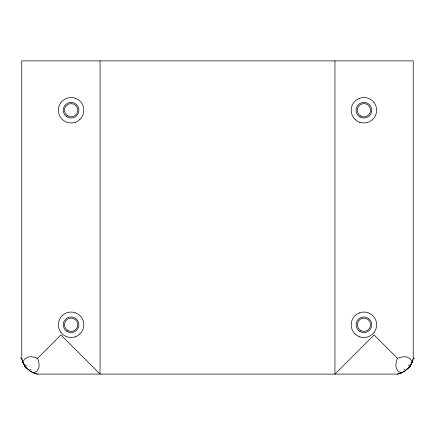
<?xml version="1.0" encoding="UTF-8"?>
<svg xmlns="http://www.w3.org/2000/svg" width="435" height="435" viewBox="0 0 435 435"><rect width="100%" height="100%" fill="white"/><g stroke="black" fill="none" stroke-linecap="round" stroke-linejoin="round"><path stroke-width="0.65" d="M412.951 359.707L413.25 358.445L413.25 60.9L21.75 60.9L21.75 358.44L22.049 359.707M413.239 358.5L413.245 358.467A19.961 19.961 0 0 1 397.59 374.1L37.405 374.1A19.961 19.961 0 0 1 21.75 358.44M412.712 360.533L412.228 361.898M412.685 360.62L410.868 364.671L408.003 368.423M26.997 368.423L24.67 365.536L22.778 361.909L24.806 358.831L28.074 357.053A23.914 11.957 45 0 1 31.684 356.814L33.854 357.157A25.741 12.871 45 0 1 37.546 358.304A25.692 12.843 45 0 1 38.829 362.632L39.068 364.666A24.001 12.001 45 0 1 38.72 368.059L36.926 371.142L33.941 373.072L29.526 370.625L25.741 366.999M411.901 362.67L410.156 365.786M60.9 102.595C64.092 98.196 70.252 96.352 75.342 98.239M374.1 332.405C370.908 336.804 364.747 338.647 359.658 336.761M409.259 366.999L404.648 371.202L399.77 373.534M37.546 358.304L60.9 334.95L100.05 374.1L100.05 60.9M79.942 119.359C85.048 114.661 85.048 105.797 79.942 101.099A14.698 13.545 -43.4 0 0 75.304 98.326M79.942 333.901C85.048 329.203 85.048 320.339 79.942 315.641A14.698 13.545 -43.4 0 0 75.304 312.868M75.342 122.219C70.252 124.105 64.092 122.262 60.9 117.863A12.707 12.675 -90 0 1 60.911 102.6M359.658 98.239C364.747 96.352 370.908 98.196 374.1 102.595M75.342 336.761C70.252 338.647 64.092 336.804 60.9 332.405M359.658 312.781C364.747 310.894 370.908 312.738 374.1 317.137A12.707 12.675 -90 0 1 374.089 332.4M398.857 373.801L397.65 374.089M37.35 374.089L36.143 373.801M35.23 373.534L33.941 373.072M359.658 122.219C364.747 124.105 370.908 122.262 374.1 117.863A12.707 12.675 90 0 0 374.089 102.6M75.342 312.781C70.252 310.894 64.092 312.738 60.9 317.137A12.707 12.675 -90 0 0 60.911 332.4M401.059 373.072L398.074 371.142L396.28 368.059A24.001 12.001 -45 0 1 395.932 364.666L396.176 362.632A25.692 12.843 -45 0 1 397.454 358.304A25.741 12.871 -45 0 1 401.146 357.151L403.316 356.814A23.914 11.957 -45 0 1 406.926 357.053L410.194 358.831L412.222 361.909M355.058 119.359C349.952 114.661 349.952 105.797 355.058 101.099A14.698 13.545 43.4 0 1 359.696 98.326M355.058 333.901C349.952 329.203 349.952 320.339 355.058 315.641A14.698 13.545 43.4 0 1 359.696 312.868M397.454 358.304L374.1 334.95L334.95 374.1L334.95 60.9M24.844 365.786L23.098 362.67M22.778 361.909L22.315 360.62M22.772 361.898L22.288 360.533M26.334 365.753A29.346 3.583 60 0 1 25.904 364.769M31.081 369.946A29.346 3.583 30 0 1 30.097 369.516M25.132 367.2A48.687 27.525 -9.6 0 1 24.333 365.938M22.598 362.572A50.552 21.609 20 0 1 22.305 361.8M20.532 358.228A28.753 4.872 54.4 0 1 20.63 357.809M79.899 119.315A14.698 13.588 60.6 0 1 75.375 122.3M79.899 333.857A14.698 13.588 60.6 0 1 75.375 336.842M409.096 364.769A29.346 3.583 -60 0 1 408.666 365.753M404.903 369.516A29.346 3.583 -30 0 1 403.919 369.946M410.667 365.938A48.687 27.525 9.6 0 1 409.868 367.2M412.695 361.8A50.552 21.609 -20 0 1 412.402 362.572M414.37 357.809A28.753 4.872 -54.4 0 1 414.468 358.228M359.625 122.3A14.698 13.588 -60.6 0 1 355.101 119.315M359.625 336.842A14.698 13.588 -60.6 0 1 355.101 333.857M67.751 330.535A6.655 6.655 0 0 0 77.734 324.771A6.655 6.655 0 0 0 67.751 319.007A6.655 6.655 0 0 0 67.751 330.535M360.593 330.535A6.655 6.655 0 0 0 370.576 324.771A6.655 6.655 0 0 0 360.593 319.007A6.655 6.655 0 0 0 360.593 330.535M360.593 115.993A6.655 6.655 0 0 0 370.576 110.229A6.655 6.655 0 0 0 360.593 104.465A6.655 6.655 0 0 0 360.593 115.993M67.246 115.672A6.655 6.655 0 0 0 77.707 110.827A6.655 6.655 0 0 0 68.284 104.188A6.655 6.655 0 0 0 67.246 115.672M67.164 331.552A7.83 7.83 0 0 0 78.909 324.771A7.83 7.83 0 0 0 67.164 317.99A7.83 7.83 0 0 0 67.164 331.552M359.413 331.171A7.83 7.83 0 0 0 371.718 325.472A7.83 7.83 0 0 0 360.631 317.664A7.83 7.83 0 0 0 359.413 331.171M360.006 117.01A7.83 7.83 0 0 0 371.751 110.229A7.83 7.83 0 0 0 360.006 103.448A7.83 7.83 0 0 0 360.006 117.01M66.571 116.629A7.83 7.83 0 0 0 78.876 110.93A7.83 7.83 0 0 0 67.789 103.122A7.83 7.83 0 0 0 66.571 116.629"/></g></svg>
